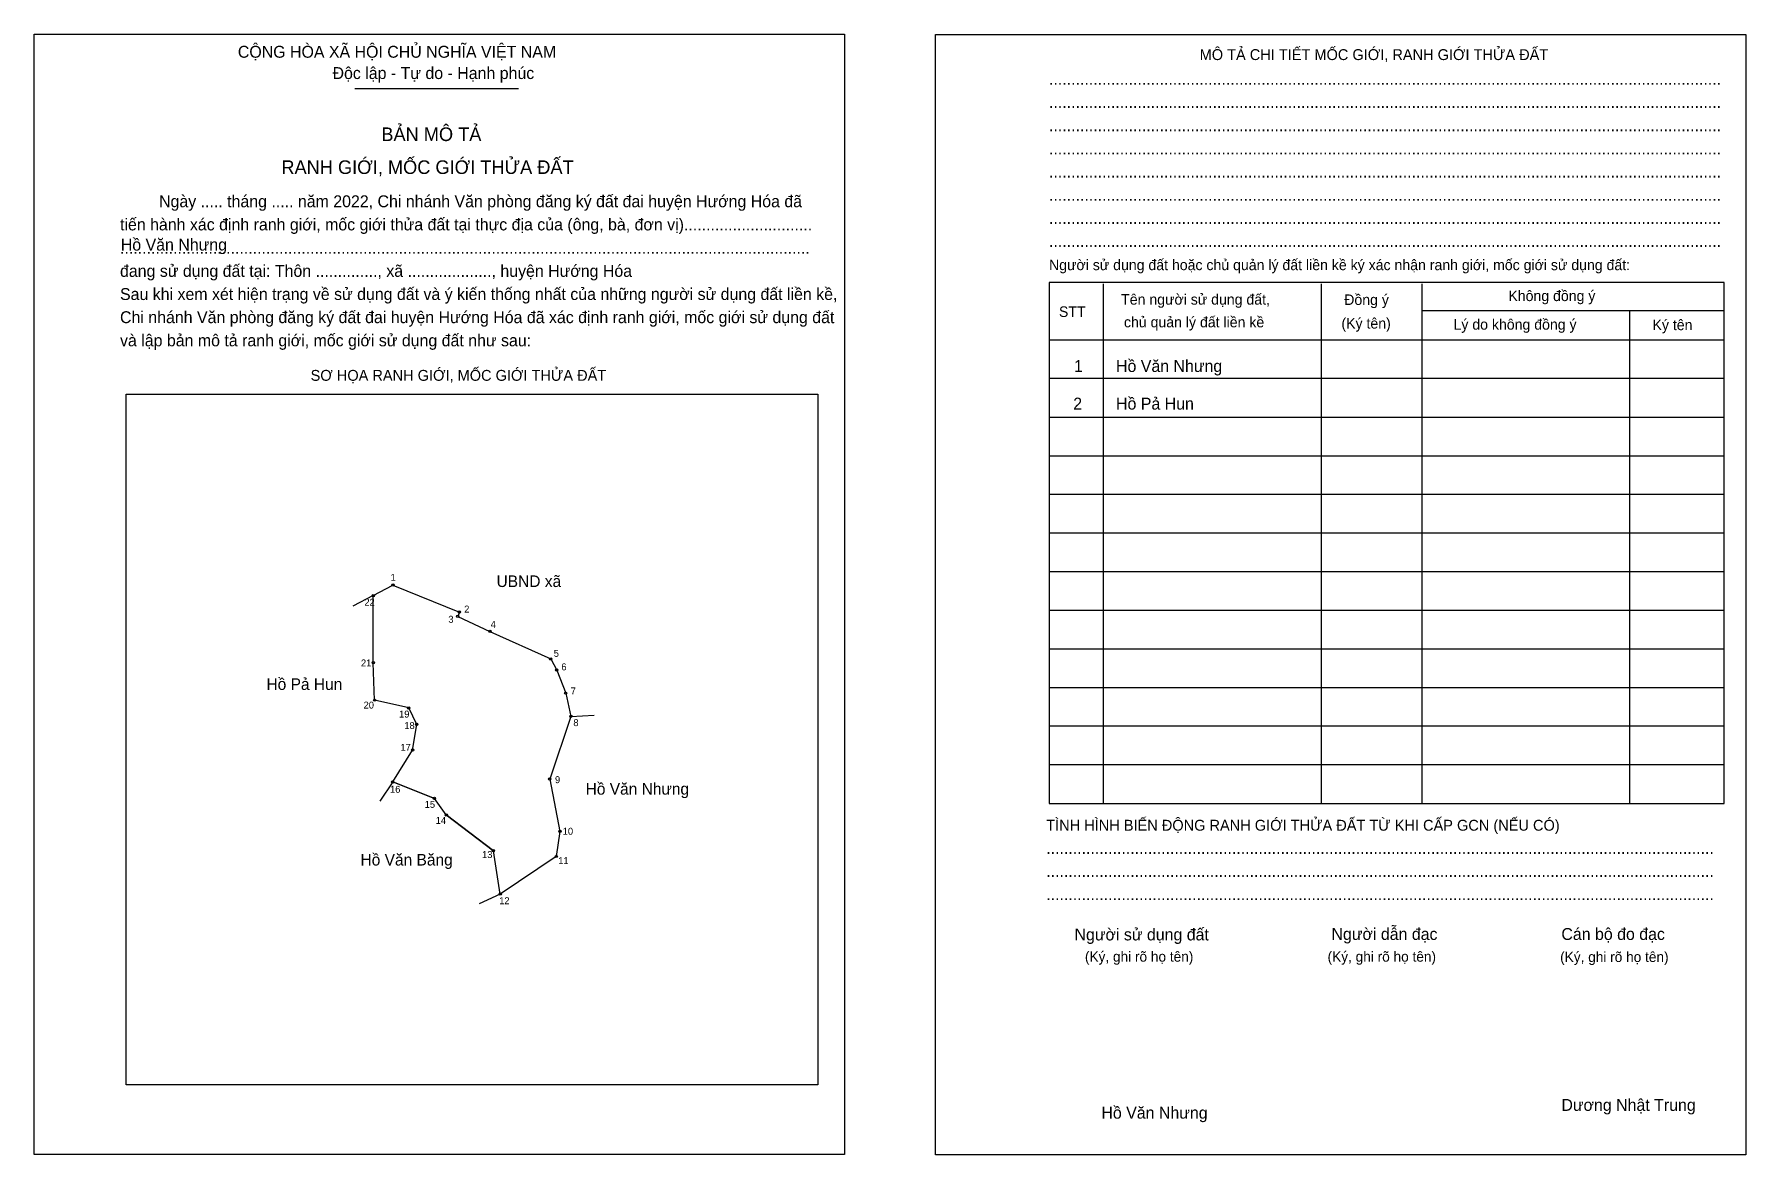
# Model space of a CAD drawing. Extents: x 545309 to 546410, y 1834961 to 1835682.
import ezdxf

# ---------------------------------------------------------------- set-up
doc = ezdxf.new("R2010")
doc.units = 0
for name, color, linetype in [('Level 1', 7, 'Continuous'), ('Level 10', 7, 'Continuous'), ('Level 11', 7, 'Continuous'), ('Level 2', 7, 'Continuous'), ('Level 25', 7, 'Continuous'), ('Level 27', 7, 'Continuous'), ('Level 36', 7, 'Continuous'), ('Level 52', 7, 'Continuous'), ('Level 55', 7, 'Continuous'), ('Level 6', 7, 'Continuous'), ('Level 9', 7, 'Continuous')]:
    doc.layers.add(name, color=color, linetype=linetype)

msp = doc.modelspace()

# ---------------------------------------------------------------- linework, layer by layer
at = {"layer": 'Level 1'}
for p, q in [((545309.2, 1835682), (545309.2, 1835682)), ((545889, 1835681.8), (545889, 1835681.8)), ((545515.4, 1835647), (545620.8, 1835647)), ((545996.8, 1835521.5), (545996.8, 1835187.1)), ((546137, 1835521.5), (546137, 1835187.1)), ((546201.8, 1835521.5), (546201.8, 1835187.1)), ((546201.8, 1835504.3), (546396.2, 1835504.3)), ((546335.3, 1835504.3), (546335.3, 1835187.1)), ((545962, 1835485.4), (546396.2, 1835485.4)), ((545962, 1835460.6), (546396.2, 1835460.6)), ((545368.4, 1835450.4), (545368.4, 1835450.4)), ((545962, 1835435.7), (546396.2, 1835435.7)), ((545962, 1835410.8), (546396.2, 1835410.8)), ((545962, 1835386), (546396.2, 1835386)), ((545962, 1835361.1), (546396.2, 1835361.1)), ((545962, 1835336.3), (546396.2, 1835336.3)), ((545962, 1835311.4), (546396.2, 1835311.4)), ((545962, 1835286.6), (546396.2, 1835286.6)), ((545962, 1835261.7), (546396.2, 1835261.7)), ((545962, 1835236.9), (546396.2, 1835236.9)), ((545962, 1835212), (546396.2, 1835212)), ((545813.3, 1835005.9), (545813.3, 1835005.9)), ((545830.4, 1834961.2), (545830.4, 1834961.2)), ((546410.2, 1834961), (546410.2, 1834961))]:
    msp.add_line(p, q, dxfattribs=at)
for points in [[(546396.2, 1835522.2), (545962, 1835522.2), (545962, 1835187.1), (546396.2, 1835187.1)], [(545368.4, 1835450.4), (545813.3, 1835450.4), (545813.3, 1835005.9), (545368.4, 1835005.9)]]:
    msp.add_lwpolyline(points, close=True, dxfattribs=at)
at = {"layer": 'Level 10'}
msp.add_lwpolyline([(545651.1, 1835258), (545654.4, 1835243), (545640.8, 1835202.7), (545647.4, 1835169), (545645, 1835152.9), (545609, 1835128.7), (545604.6, 1835156.6), (545574.3, 1835179.6), (545566.6, 1835190.3), (545539.8, 1835200.9), (545552.6, 1835221.4), (545555.3, 1835237.9), (545550.1, 1835248.5), (545528.2, 1835253.5), (545527.3, 1835277.6), (545527.3, 1835320.8), (545539.9, 1835327.6), (545582.7, 1835310.2), (545581.6, 1835307.4), (545602.3, 1835297.7), (545641.5, 1835280), (545645.3, 1835272.9)], close=True, dxfattribs=at)
at = {"layer": 'Level 11'}
for centre in [(545539.9, 1835327.6), (545527.3, 1835320.8), (545581.6, 1835307.4), (545582.7, 1835310.2), (545602.3, 1835297.7), (545641.5, 1835280), (545527.3, 1835277.6), (545645.3, 1835272.9), (545651.1, 1835258), (545651.1, 1835258), (545528.2, 1835253.5), (545550.1, 1835248.5), (545555.3, 1835237.9), (545654.4, 1835243), (545552.6, 1835221.4), (545640.8, 1835202.7), (545539.8, 1835200.9), (545566.6, 1835190.3), (545574.3, 1835179.6), (545647.4, 1835169), (545604.6, 1835156.6), (545645, 1835152.9), (545609, 1835128.7)]:
    msp.add_circle(centre, 0.746, dxfattribs=at)
at = {"layer": 'Level 2'}
for points in [[(545309.2, 1835682), (545830.4, 1835682), (545830.4, 1834961.2), (545309.2, 1834961.2)], [(545889, 1835681.8), (546410.2, 1835681.8), (546410.2, 1834961), (545889, 1834961)]]:
    msp.add_lwpolyline(points, close=True, dxfattribs=at)
at = {"layer": 'Level 25'}
for p, q in [((545539.8, 1835200.9), (545566.6, 1835190.3)), ((545574.3, 1835179.6), (545604.6, 1835156.6))]:
    msp.add_line(p, q, dxfattribs=at)
at = {"layer": 'Level 27'}
for p, q in [((545527.3, 1835320.8), (545514.1, 1835313.9)), ((545654.4, 1835243), (545669.3, 1835243.8)), ((545539.8, 1835200.9), (545531.5, 1835188.5)), ((545609, 1835128.7), (545595.4, 1835122.5))]:
    msp.add_line(p, q, dxfattribs=at)

# ---------------------------------------------------------------- texts
at = {"layer": 'Level 1'}
for s, height, p in [('CỘNG HÒA XÃ HỘI CHỦ NGHĨA VIỆT NAM', 7.655, (545440.2, 1835666.9)), ('MÔ TẢ CHI TIẾT MỐC GIỚI, RANH GIỚI THỬA ĐẤT', 6.999, (546058.9, 1835665.4)), ('Độc lập - Tự do - Hạnh phúc', 7.655, (545501.1, 1835653.2)), ('........................................................................................................................................................', 7.6553, (545962, 1835649.5)), ('........................................................................................................................................................', 7.6553, (545962, 1835634.6)), ('BẢN MÔ TẢ', 8.75, (545532.5, 1835613.3)), ('........................................................................................................................................................', 7.6553, (545962, 1835619.6)), ('RANH GIỚI, MỐC GIỚI THỬA ĐẤT', 8.75, (545468.2, 1835592.1)), ('........................................................................................................................................................', 7.6553, (545962, 1835604.7)), ('........................................................................................................................................................', 7.6553, (545962, 1835589.8)), ('Ngày ..... tháng ..... năm 2022, Chi nhánh Văn phòng đăng ký đất đai huyện Hướng Hóa đã', 7.655, (545389.5, 1835570.7)), ('........................................................................................................................................................', 7.6553, (545962, 1835574.9)), ('tiến hành xác định ranh giới, mốc giới thửa đất tại thực địa của (ông, bà, đơn vị).............................', 7.6553, (545364.4, 1835555.8)), ('........................................................................................................................................................', 7.6553, (545962, 1835560)), ('........................................................................................................................................................', 7.6553, (545962, 1835545.1)), ('đang sử dụng đất tại: Thôn .............., xã ..................., huyện Hướng Hóa', 7.655, (545364.4, 1835525.9)), ('............................................................................................................................................................', 7.6553, (545364.4, 1835540.8)), ('Người sử dụng đất hoặc chủ quản lý đất liền kề ký xác nhận ranh giới, mốc giới sử dụng đất:', 6.781, (545962, 1835530.2)), ('Sau khi xem xét hiện trạng về sử dụng đất và ý kiến thống nhất của những người sử dụng đất liền kề,', 7.655, (545364.4, 1835511)), ('Tên người sử dụng đất,', 6.781, (546008.4, 1835508)), ('Đồng ý', 6.78, (546151.9, 1835507.8)), ('Không đồng ý', 6.781, (546257.5, 1835510.3)), ('Chi nhánh Văn phòng đăng ký đất đai huyện Hướng Hóa đã xác định ranh giới, mốc giới sử dụng đất', 7.655, (545364.4, 1835496.1)), ('STT', 6.78, (545968.4, 1835500.1)), ('chủ quản lý đất liền kề', 6.781, (546010.2, 1835493.4)), ('(Ký tên)', 6.78, (546150.1, 1835492.6)), ('và lập bản mô tả ranh giới, mốc giới sử dụng đất như sau:', 7.655, (545364.4, 1835481.2)), ('Lý do không đồng ý', 6.781, (546222.2, 1835491.9)), ('Ký tên', 6.78, (546350.2, 1835491.6)), ('SƠ HỌA RANH GIỚI, MỐC GIỚI THỬA ĐẤT', 6.999, (545487, 1835459)), ('TÌNH HÌNH BIẾN ĐỘNG RANH GIỚI THỬA ĐẤT TỪ KHI CẤP GCN (NẾU CÓ)', 6.999, (545960.2, 1835169.5)), ('.......................................................................................................................................................', 7.6553, (545960.2, 1835154.6)), ('.......................................................................................................................................................', 7.6553, (545960.2, 1835139.7)), ('.......................................................................................................................................................', 7.6553, (545960.2, 1835124.8)), ('Người sử dụng đất', 7.655, (545978.4, 1835098.9)), ('Người dẫn đạc', 7.655, (546143.7, 1835099.2)), ('Cán bộ đo đạc', 7.655, (546291.6, 1835099.2)), ('(Ký, ghi rõ họ tên)', 6.562, (545985.1, 1835085.2)), ('(Ký, ghi rõ họ tên)', 6.562, (546141.2, 1835085.2)), ('(Ký, ghi rõ họ tên)', 6.562, (546290.8, 1835085)), ('Dương Nhật Trung', 7.655, (546291.6, 1834989.2))]:
    msp.add_text(s, height=height, dxfattribs=at).set_placement(p)
at = {"layer": 'Level 36'}
for s, height, p in [('UBND xã', 7.46, (545606.6, 1835326.3)), ('Hồ Pả Hun', 7.46, (545458.6, 1835260.1)), ('Hồ Văn Nhưng', 7.457, (545663.9, 1835192.7)), ('Hồ Văn Băng', 7.457, (545519.1, 1835147.1))]:
    msp.add_text(s, height=height, dxfattribs=at).set_placement(p)
at = {"layer": 'Level 52'}
for s, height, p in [('1', 7.66, (545978.1, 1835464.7)), ('Hồ Văn Nhưng', 7.655, (546005.1, 1835464.7)), ('2', 7.66, (545977.6, 1835440.5)), ('Hồ Pả Hun', 7.66, (546005.1, 1835440.5))]:
    msp.add_text(s, height=height, dxfattribs=at).set_placement(p)
at = {"layer": 'Level 55'}
for s, p in [('1', (545539.7, 1835327.6)), ('22', (545527, 1835320.8)), ('3', (545581.5, 1835307.4)), ('2', (545582.6, 1835310.2)), ('4', (545602.1, 1835297.7)), ('5', (545641.3, 1835280)), ('21', (545526.9, 1835277.6)), ('6', (545645.1, 1835272.9)), ('7', (545650.9, 1835258)), ('20', (545527.8, 1835253.5)), ('19', (545549.8, 1835248.5)), ('18', (545555, 1835237.9)), ('8', (545654.3, 1835243)), ('17', (545552.3, 1835221.4)), ('9', (545640.6, 1835202.7)), ('16', (545539.5, 1835200.9)), ('15', (545566.2, 1835190.3)), ('14', (545573.9, 1835179.6)), ('10', (545647, 1835169)), ('13', (545604.3, 1835156.6)), ('11', (545644.7, 1835152.9)), ('12', (545608.6, 1835128.7))]:
    msp.add_text(s, height=0.497, dxfattribs=at).set_placement(p)
at = {"layer": 'Level 6'}
for p in [(545364.9, 1835542.8), (545995.7, 1834984.2)]:
    msp.add_text('Hồ Văn Nhưng', height=7.656, dxfattribs=at).set_placement(p)
at = {"layer": 'Level 9'}
for s, p in [('1', (545538.4, 1835330.3)), ('22', (545521.6, 1835314.3)), ('2', (545585.8, 1835309.9)), ('3', (545575.6, 1835303.3)), ('4', (545602.8, 1835300)), ('21', (545519.4, 1835275.2)), ('5', (545643.4, 1835281.4)), ('6', (545648.3, 1835272.7)), ('7', (545654.3, 1835257.2)), ('20', (545521.1, 1835248.1)), ('19', (545543.9, 1835242.3)), ('18', (545547.3, 1835234.9)), ('8', (545656, 1835236.8)), ('17', (545544.8, 1835220.9)), ('9', (545644.2, 1835200.1)), ('16', (545538.1, 1835193.9)), ('15', (545560.4, 1835184.2)), ('14', (545567.5, 1835173.9)), ('10', (545649.2, 1835166.9)), ('13', (545597.3, 1835151.9)), ('11', (545646.3, 1835148)), ('12', (545608.3, 1835122.2))]:
    msp.add_text(s, height=4.47, dxfattribs=at).set_placement(p)

doc.saveas('drawing.dxf')
